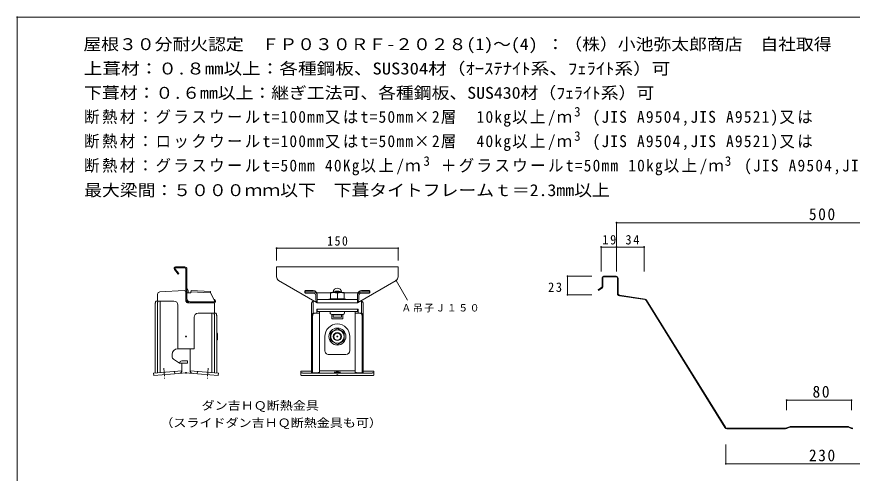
# Model space of a CAD drawing. Units: millimetres, scale not verified. Extents: x -1135 to 2170, y -1086 to 2575.
# Drawn here: x -1135 to -103, y -528 to 35 of the extents above; entities that cross this region are included whole.
import ezdxf
from ezdxf.enums import TextEntityAlignment as Align

# ---------------------------------------------------------------- set-up
doc = ezdxf.new("R2010")
doc.units = ezdxf.units.MM
doc.header["$LTSCALE"] = 2
doc.header["$PDMODE"] = 32
doc.header["$PDSIZE"] = 1
doc.linetypes.add('CHAIN1', pattern=[8, 5, -1, 1, -1])
doc.linetypes.add('DOUBLE_CHAIN1', pattern=[8.8, 5, -1, 0.6, -0.6, 0.6, -1])
doc.layers.add('0-1', color=4, linetype='Continuous', lineweight=18)
doc.styles.add('ＭＳ ゴシック', font='')
doc.styles.get('ＭＳ ゴシック').set_extended_font_data('MS Gothic')

msp = doc.modelspace()

# ---------------------------------------------------------------- linework, layer by layer
at = {"layer": '0-1', "color": 2}
for p, q in [((-1134.243, -1085.885), (-1134.243, 34.121)), ((-1134.243, 34.121), (442.646, 34.121))]:
    msp.add_line(p, q, dxfattribs=at)
at = {"layer": '0-1', "color": 7}
for p, q in [((-394.372, -219.379), (105.628, -219.379)), ((-394.372, -219.379), (-394.372, -279.379)), ((-813.943, -265.888), (-813.943, -250.888)), ((-813.943, -250.888), (-663.943, -250.888)), ((-663.943, -265.888), (-663.943, -250.888)), ((-413.372, -279.379), (-413.372, -249.379)), ((-413.372, -249.379), (-360.372, -249.379)), ((-360.372, -249.379), (-360.372, -279.379)), ((-454.792, -285.342), (-424.792, -285.342)), ((-454.792, -308.342), (-454.792, -285.342)), ((-666.443, -290.563), (-652.384, -314.912)), ((-960.796, -307.668), (-960.796, -315.987)), ((-927.901, -303.098), (-957.953, -304.672)), ((-925.796, -305.095), (-925.796, -315.987)), ((-424.792, -308.342), (-454.792, -308.342)), ((-963.685, -318.987), (-963.685, -404.566)), ((-960.796, -315.987), (-962.417, -315.987)), ((-960.966, -318.987), (-960.966, -404.352)), ((-940.796, -315.987), (-960.796, -315.987)), ((-957.796, -315.987), (-957.796, -404.103)), ((-890.596, -317.987), (-923.796, -317.987)), ((-890.796, -317.987), (-890.796, -330.987)), ((-770.741, -318.987), (-770.741, -333.987)), ((-768.943, -331.165), (-768.943, -315.785)), ((-708.943, -331.165), (-708.943, -315.785)), ((-935.796, -320.987), (-935.796, -374.987)), ((-764.443, -330.987), (-764.443, -325.987)), ((-764.443, -325.987), (-713.443, -325.987)), ((-763.943, -325.987), (-763.943, -328.987)), ((-763.943, -328.987), (-713.943, -328.987)), ((-760.943, -328.987), (-760.943, -404.103)), ((-747.943, -329.987), (-747.943, -330.487)), ((-729.943, -329.987), (-729.943, -330.487)), ((-716.943, -328.987), (-716.943, -404.103)), ((-713.943, -325.987), (-713.943, -328.987)), ((-713.443, -330.987), (-713.443, -325.987)), ((-915.796, -335.987), (-915.796, -374.987)), ((-890.796, -330.987), (-910.796, -330.987)), ((-893.796, -404.103), (-893.796, -330.987)), ((-890.796, -330.987), (-889.176, -330.987)), ((-890.627, -333.987), (-890.627, -404.352)), ((-887.908, -333.987), (-887.908, -404.566)), ((-770.741, -333.987), (-770.741, -404.352)), ((-769.473, -333.987), (-769.473, -404.566)), ((-768.022, -330.987), (-768.943, -330.987)), ((-760.943, -330.987), (-768.022, -330.987)), ((-745.943, -332.487), (-731.943, -332.487)), ((-745.843, -337.987), (-745.843, -332.487)), ((-732.043, -337.987), (-745.843, -337.987)), ((-743.943, -335.787), (-743.943, -332.787)), ((-733.943, -332.787), (-743.943, -332.787)), ((-733.943, -335.787), (-743.943, -335.787)), ((-733.943, -335.787), (-733.943, -332.787)), ((-732.043, -337.987), (-732.043, -332.487)), ((-716.943, -330.987), (-709.865, -330.987)), ((-709.865, -330.987), (-708.943, -330.987)), ((-708.414, -333.987), (-708.414, -404.566)), ((-738.943, -349.972), (-747.443, -354.88)), ((-738.943, -349.972), (-730.443, -354.88)), ((-887.908, -355.537), (-887.546, -355.537)), ((-754.443, -359.787), (-754.443, -376.899)), ((-747.443, -354.88), (-747.443, -364.695)), ((-730.443, -354.88), (-730.443, -364.695)), ((-723.443, -359.787), (-723.443, -376.899)), ((-887.908, -364.398), (-886.796, -363.287)), ((-887.908, -364.037), (-887.546, -364.037)), ((-738.943, -369.602), (-747.443, -364.695)), ((-730.443, -364.695), (-738.943, -369.602)), ((-935.796, -374.987), (-935.996, -374.987)), ((-915.796, -374.987), (-935.796, -374.987)), ((-920.796, -374.987), (-920.796, -401.289)), ((-942.796, -381.787), (-942.796, -384.994)), ((-941.391, -387.644), (-933.796, -392.787)), ((-930.796, -389.787), (-923.796, -389.787)), ((-923.796, -389.787), (-923.796, -392.787)), ((-749.443, -381.899), (-728.443, -381.899)), ((-965.823, -404.734), (-930.857, -401.983)), ((-933.796, -392.787), (-923.796, -392.787)), ((-930.796, -392.787), (-930.796, -401.289)), ((-885.769, -404.734), (-920.736, -401.983)), ((-716.943, -402.214), (-760.943, -402.214)), ((-965.823, -404.734), (-965.588, -407.725)), ((-965.588, -407.725), (-934.482, -405.277)), ((-939.903, -402.695), (-939.668, -405.685)), ((-911.689, -402.695), (-911.924, -405.685)), ((-783.943, -402.663), (-783.943, -407.49)), ((-770.741, -402.428), (-780.943, -402.428)), ((-696.943, -404.734), (-780.943, -404.734)), ((-696.943, -407.725), (-780.943, -407.725)), ((-770.741, -404.352), (-769.473, -404.566)), ((-769.473, -404.566), (-762.676, -404.317)), ((-708.414, -404.566), (-715.211, -404.317)), ((-707.146, -404.352), (-708.414, -404.566)), ((-707.146, -402.428), (-696.943, -402.428)), ((-693.943, -402.663), (-693.943, -407.49)), ((-184.372, -438.277), (-104.372, -438.277)), ((-184.372, -450.464), (-184.372, -438.277)), ((-104.372, -450.464), (-104.372, -438.277)), ((-259.372, -516.799), (-259.372, -492.799)), ((-29.372, -516.799), (-259.372, -516.799))]:
    msp.add_line(p, q, dxfattribs=at)
at = {"layer": '0-1', "lineweight": 9}
for p, q in [((-935.501, -282.789), (-940.128, -277.273)), ((-934.581, -282.017), (-939.209, -276.501)), ((-938.618, -273.987), (-927.296, -273.987)), ((-938.618, -275.187), (-927.296, -275.187)), ((-925.796, -276.687), (-925.796, -306.187)), ((-924.596, -276.687), (-924.596, -312.787)), ((-813.943, -286.233), (-813.943, -273.987)), ((-663.943, -273.987), (-813.943, -273.987)), ((-663.943, -286.233), (-663.943, -273.987)), ((-935.501, -282.789), (-934.581, -282.017)), ((-925.796, -289.12), (-924.596, -289.12)), ((-811.443, -290.563), (-763.943, -317.987)), ((-666.443, -290.563), (-713.943, -317.987)), ((-924.596, -299.987), (-923.123, -302.934)), ((-924.596, -305.987), (-920.706, -305.987)), ((-922.996, -303.471), (-922.996, -305.987)), ((-919.603, -303.049), (-919.707, -305.04)), ((-919.687, -304.647), (-895.72, -305.903)), ((-919.603, -303.049), (-895.636, -304.305)), ((-895.636, -304.305), (-895.72, -305.903)), ((-890.596, -315.187), (-895.72, -305.903)), ((-778.943, -303.549), (-778.943, -305.464)), ((-768.803, -303.049), (-778.443, -303.049)), ((-778.243, -304.567), (-768.543, -304.567)), ((-768.543, -306.164), (-778.243, -306.164)), ((-765.543, -309.164), (-765.543, -314.687)), ((-747.443, -305.987), (-764.339, -305.987)), ((-763.943, -313.987), (-763.943, -307.908)), ((-747.193, -305.287), (-747.443, -305.537)), ((-747.443, -313.287), (-747.443, -305.537)), ((-747.193, -305.287), (-730.693, -305.287)), ((-743.943, -305.287), (-743.943, -304.987)), ((-743.793, -305.287), (-743.193, -304.687)), ((-743.193, -304.687), (-734.693, -304.687)), ((-743.193, -304.687), (-743.193, -305.287)), ((-740.743, -303.987), (-737.143, -303.987)), ((-738.943, -313.287), (-738.943, -306.191)), ((-734.693, -304.687), (-734.093, -305.287)), ((-734.693, -304.687), (-734.693, -305.287)), ((-733.943, -305.287), (-733.943, -304.987)), ((-730.693, -305.287), (-730.443, -305.537)), ((-730.443, -313.287), (-730.443, -305.537)), ((-713.547, -305.987), (-730.443, -305.987)), ((-713.943, -313.987), (-713.943, -307.908)), ((-712.343, -309.164), (-712.343, -314.687)), ((-699.643, -304.567), (-709.343, -304.567)), ((-709.343, -306.164), (-699.643, -306.164)), ((-699.443, -303.049), (-709.096, -303.049)), ((-698.943, -303.549), (-698.943, -305.464)), ((-920.596, -316.787), (-890.596, -316.787)), ((-891.424, -313.687), (-891.396, -313.687)), ((-890.596, -315.187), (-890.596, -316.787)), ((-889.396, -315.687), (-889.396, -316.787)), ((-764.682, -316.787), (-763.943, -316.787)), ((-763.943, -317.987), (-763.943, -313.987)), ((-763.943, -313.987), (-713.943, -313.987)), ((-763.81, -317.987), (-713.943, -317.987)), ((-747.443, -313.287), (-730.443, -313.287)), ((-728.462, -313.987), (-728.443, -313.796)), ((-713.943, -317.987), (-713.943, -313.987)), ((-713.204, -316.787), (-713.943, -316.787))]:
    msp.add_line(p, q, dxfattribs=at)
at = {"layer": '0-1', "color": 3}
for p, q in [((-411.872, -298.106), (-411.872, -287.342)), ((-411.072, -298.106), (-411.072, -287.342)), ((-409.872, -285.342), (-394.872, -285.342)), ((-409.872, -286.142), (-394.872, -286.142)), ((-393.172, -306.723), (-393.172, -287.842)), ((-392.372, -306.723), (-392.372, -287.842)), ((-412.284, -298.915), (-416.917, -302.282)), ((-416.917, -302.282), (-416.446, -302.928)), ((-411.814, -299.562), (-416.446, -302.928)), ((-390.672, -308.7), (-359.135, -313.489)), ((-359.256, -314.28), (-390.792, -309.491)), ((-260.639, -472.11), (-357.853, -315.209)), ((-357.172, -314.789), (-259.958, -471.691)), ((-258.255, -472.642), (-185.913, -472.642)), ((-258.255, -473.442), (-185.913, -473.442)), ((-184.427, -472.355), (-180.858, -470.928)), ((-184.13, -473.099), (-180.56, -471.671)), ((-179.372, -470.642), (-144.372, -470.642)), ((-179.372, -471.442), (-144.372, -471.442)), ((-109.372, -470.642), (-144.372, -470.642)), ((-109.372, -471.442), (-144.372, -471.442)), ((-104.614, -473.099), (-108.184, -471.671)), ((-104.317, -472.355), (-107.886, -470.928))]:
    msp.add_line(p, q, dxfattribs=at)
at = {"layer": '0-1', "color": 7, "linetype": 'CHAIN1'}
for p, q in [((-953.256, -398.73), (-952.236, -411.69)), ((-898.337, -398.73), (-899.357, -411.69))]:
    msp.add_line(p, q, dxfattribs=at)
at = {"layer": '0-1', "color": 7, "linetype": 'DOUBLE_CHAIN1'}
for p in [(-934.482, -405.277), (-917.11, -405.277)]:
    msp.add_line(p, (-925.796, -404.594), dxfattribs=at)
at = {"layer": '0-1', "color": 7}
for points in [[(-962.417, -315.987), (-962.541, -316.002), (-962.664, -316.045), (-962.785, -316.116), (-962.902, -316.215), (-963.015, -316.341), (-963.121, -316.493), (-963.221, -316.668), (-963.313, -316.866), (-963.397, -317.084), (-963.471, -317.32), (-963.535, -317.573), (-963.588, -317.839), (-963.63, -318.116), (-963.66, -318.402), (-963.679, -318.693), (-963.685, -318.987)], [(-959.698, -315.987), (-959.822, -316.002), (-959.945, -316.045), (-960.066, -316.116), (-960.183, -316.215), (-960.296, -316.341), (-960.402, -316.493), (-960.502, -316.668), (-960.594, -316.866), (-960.678, -317.084), (-960.752, -317.32), (-960.816, -317.573), (-960.869, -317.839), (-960.911, -318.116), (-960.941, -318.402), (-960.96, -318.693), (-960.966, -318.987)], [(-768.943, -316.165), (-769.136, -316.251), (-769.323, -316.353), (-769.501, -316.471), (-769.671, -316.603), (-769.832, -316.749), (-769.982, -316.908), (-770.12, -317.08), (-770.246, -317.263), (-770.359, -317.455), (-770.459, -317.657), (-770.544, -317.867), (-770.614, -318.083), (-770.669, -318.304), (-770.709, -318.53), (-770.732, -318.758), (-770.741, -318.987)], [(-707.146, -318.987), (-707.154, -318.758), (-707.178, -318.53), (-707.217, -318.304), (-707.273, -318.083), (-707.343, -317.867), (-707.428, -317.657), (-707.527, -317.455), (-707.64, -317.263), (-707.766, -317.08), (-707.905, -316.908), (-708.054, -316.749), (-708.215, -316.603), (-708.385, -316.471), (-708.564, -316.353), (-708.75, -316.251), (-708.943, -316.165)], [(-707.146, -318.987), (-707.146, -333.987), (-707.146, -404.352)], [(-890.627, -333.987), (-890.633, -333.693), (-890.651, -333.402), (-890.681, -333.116), (-890.723, -332.839), (-890.776, -332.573), (-890.84, -332.32), (-890.915, -332.084), (-890.998, -331.866), (-891.09, -331.668), (-891.19, -331.493), (-891.297, -331.341), (-891.409, -331.216), (-891.526, -331.116), (-891.647, -331.045), (-891.77, -331.002), (-891.895, -330.987)], [(-887.908, -333.987), (-887.914, -333.693), (-887.932, -333.402), (-887.962, -333.116), (-888.004, -332.839), (-888.058, -332.573), (-888.121, -332.32), (-888.196, -332.084), (-888.279, -331.866), (-888.371, -331.668), (-888.471, -331.493), (-888.578, -331.341), (-888.69, -331.216), (-888.807, -331.116), (-888.928, -331.045), (-889.051, -331.002), (-889.176, -330.987)], [(-768.022, -330.987), (-768.288, -331.002), (-768.552, -331.045), (-768.811, -331.116), (-769.062, -331.216), (-769.303, -331.342), (-769.532, -331.493), (-769.747, -331.668), (-769.944, -331.866), (-770.123, -332.084), (-770.282, -332.321), (-770.42, -332.573), (-770.533, -332.839), (-770.623, -333.116), (-770.688, -333.402), (-770.728, -333.693), (-770.741, -333.987)], [(-766.754, -330.987), (-767.02, -331.002), (-767.284, -331.045), (-767.543, -331.116), (-767.794, -331.216), (-768.035, -331.342), (-768.264, -331.493), (-768.479, -331.668), (-768.676, -331.866), (-768.856, -332.084), (-769.014, -332.321), (-769.152, -332.573), (-769.266, -332.839), (-769.356, -333.116), (-769.42, -333.402), (-769.46, -333.693), (-769.473, -333.987)], [(-708.414, -333.987), (-708.427, -333.693), (-708.466, -333.402), (-708.531, -333.116), (-708.621, -332.839), (-708.735, -332.573), (-708.872, -332.321), (-709.031, -332.084), (-709.21, -331.866), (-709.408, -331.668), (-709.622, -331.493), (-709.851, -331.342), (-710.092, -331.216), (-710.343, -331.116), (-710.602, -331.045), (-710.866, -331.002), (-711.133, -330.987)], [(-707.146, -333.987), (-707.159, -333.693), (-707.198, -333.402), (-707.263, -333.116), (-707.353, -332.839), (-707.467, -332.573), (-707.604, -332.321), (-707.763, -332.084), (-707.942, -331.866), (-708.14, -331.668), (-708.354, -331.493), (-708.583, -331.342), (-708.824, -331.216), (-709.075, -331.116), (-709.335, -331.045), (-709.599, -331.002), (-709.865, -330.987)], [(-887.908, -355.176), (-886.796, -356.287), (-886.796, -363.287)], [(-885.769, -404.734), (-886.005, -407.725), (-917.11, -405.277)], [(-780.943, -402.428), (-781.237, -402.429), (-781.529, -402.432), (-781.814, -402.438), (-782.091, -402.446), (-782.357, -402.456), (-782.61, -402.468), (-782.846, -402.481), (-783.064, -402.497), (-783.262, -402.514), (-783.438, -402.533), (-783.589, -402.552), (-783.715, -402.573), (-783.814, -402.595), (-783.886, -402.617), (-783.929, -402.64), (-783.943, -402.663)], [(-783.943, -404.499), (-783.929, -404.522), (-783.886, -404.545), (-783.814, -404.568), (-783.715, -404.589), (-783.589, -404.61), (-783.438, -404.63), (-783.262, -404.649), (-783.064, -404.666), (-782.846, -404.681), (-782.61, -404.695), (-782.357, -404.707), (-782.091, -404.717), (-781.814, -404.724), (-781.529, -404.73), (-781.237, -404.733), (-780.943, -404.734)], [(-783.943, -407.49), (-783.929, -407.513), (-783.886, -407.536), (-783.814, -407.558), (-783.715, -407.58), (-783.589, -407.601), (-783.438, -407.621), (-783.262, -407.639), (-783.064, -407.656), (-782.846, -407.672), (-782.61, -407.686), (-782.357, -407.698), (-782.091, -407.707), (-781.814, -407.715), (-781.529, -407.721), (-781.237, -407.724), (-780.943, -407.725)], [(-762.676, -404.317), (-762.486, -404.309), (-762.304, -404.301), (-762.13, -404.291), (-761.965, -404.28), (-761.81, -404.269), (-761.666, -404.257), (-761.534, -404.244), (-761.413, -404.23), (-761.305, -404.215), (-761.211, -404.2), (-761.13, -404.185), (-761.063, -404.169), (-761.011, -404.153), (-760.973, -404.136), (-760.951, -404.12), (-760.943, -404.103)], [(-716.943, -404.103), (-716.936, -404.12), (-716.913, -404.136), (-716.876, -404.153), (-716.823, -404.169), (-716.757, -404.185), (-716.676, -404.2), (-716.581, -404.215), (-716.473, -404.23), (-716.353, -404.244), (-716.22, -404.257), (-716.076, -404.269), (-715.921, -404.28), (-715.756, -404.291), (-715.583, -404.301), (-715.4, -404.309), (-715.211, -404.317)], [(-693.943, -402.663), (-693.958, -402.64), (-694.001, -402.617), (-694.072, -402.595), (-694.172, -402.573), (-694.297, -402.552), (-694.449, -402.533), (-694.624, -402.514), (-694.822, -402.497), (-695.04, -402.481), (-695.277, -402.468), (-695.529, -402.456), (-695.795, -402.446), (-696.073, -402.438), (-696.358, -402.432), (-696.649, -402.429), (-696.943, -402.428)], [(-696.943, -404.734), (-696.649, -404.733), (-696.358, -404.73), (-696.073, -404.724), (-695.795, -404.717), (-695.529, -404.707), (-695.277, -404.695), (-695.04, -404.681), (-694.822, -404.666), (-694.624, -404.649), (-694.449, -404.63), (-694.297, -404.61), (-694.172, -404.589), (-694.072, -404.568), (-694.001, -404.545), (-693.958, -404.522), (-693.943, -404.499)], [(-696.943, -407.725), (-696.649, -407.724), (-696.358, -407.721), (-696.073, -407.715), (-695.795, -407.707), (-695.529, -407.698), (-695.277, -407.686), (-695.04, -407.672), (-694.822, -407.656), (-694.624, -407.639), (-694.449, -407.621), (-694.297, -407.601), (-694.172, -407.58), (-694.072, -407.558), (-694.001, -407.536), (-693.958, -407.513), (-693.943, -407.49)]]:
    msp.add_lwpolyline(points, dxfattribs=at)
at = {"layer": '0-1', "lineweight": 9}
for points in [[(-749.425, -313.987), (-749.443, -313.796), (-744.37, -313.296)], [(-749.443, -313.796), (-728.443, -313.796), (-733.517, -313.296)]]:
    msp.add_lwpolyline(points, dxfattribs=at)
at = {"layer": '0-1', "color": 7}
msp.add_lwpolyline([(-734.943, -403.715), (-735.248, -403.595), (-736.115, -403.493), (-737.413, -403.425), (-738.943, -403.401), (-740.474, -403.425), (-741.772, -403.493), (-742.639, -403.595), (-742.943, -403.715), (-742.639, -403.835), (-741.772, -403.936), (-740.474, -404.005), (-738.943, -404.028), (-737.413, -404.005), (-736.115, -403.936), (-735.248, -403.835)], close=True, dxfattribs=at)
for radius in [10.5, 8.25, 5, 4.25]:
    msp.add_circle((-738.943, -359.787), radius, dxfattribs=at)
at = {"layer": '0-1', "lineweight": 9}
for centre, radius, start, end in [((-938.596, -275.987), 2, 90, 219.99799), ((-938.596, -275.987), 0.8, 90, 219.99799), ((-927.296, -276.687), 2.7, 0, 90), ((-927.296, -276.687), 1.5, 0, 90), ((-808.943, -286.233), 5, 180, 240), ((-668.943, -286.233), 5, 300, 0), ((-924.196, -303.471), 1.2, 0, 26.56499), ((-920.706, -304.987), 1, 270, 357), ((-778.443, -303.549), 0.5, 90, 180), ((-778.243, -303.867), 0.7, 180, 270), ((-778.243, -305.464), 0.7, 180, 270), ((-768.803, -307.908), 4.859, 0, 90), ((-768.543, -309.164), 4.598, 0, 90), ((-768.543, -309.164), 3, 0, 90), ((-743.193, -319.598), 14.065, 72.41199, 107.588), ((-738.943, -304.987), 5, 0, 180), ((-740.743, -305.187), 1.2, 90, 155.377), ((-734.693, -319.598), 14.065, 72.41199, 107.588), ((-737.143, -305.187), 1.2, 24.62299, 90), ((-709.084, -307.908), 4.859, 90, 180), ((-709.343, -309.164), 4.598, 90, 180), ((-709.343, -309.164), 3, 90, 180), ((-699.643, -303.867), 0.7, 270, 0), ((-699.643, -305.464), 0.7, 270, 0), ((-699.443, -303.549), 0.5, 0, 90), ((-920.596, -312.787), 5.2, 180, 270), ((-920.596, -312.787), 4, 180, 270), ((-891.396, -315.687), 2, 0, 90), ((-890.596, -316.787), 1.2, 270, 0), ((-764.682, -311.787), 5, 239.99998, 269.99998), ((-763.443, -314.687), 2.1, 180, 256.226), ((-744.193, -315.087), 1.8, 90, 95.62799), ((-733.693, -315.087), 1.8, 84.37199, 90), ((-714.443, -314.687), 2.1, 283.77399, 0), ((-713.204, -311.787), 5, 270, 300)]:
    msp.add_arc(centre, radius, start, end, dxfattribs=at)
at = {"layer": '0-1', "color": 3}
for centre, radius, start, end in [((-409.872, -287.342), 2, 89.99998, 179.99998), ((-409.872, -287.342), 1.2, 89.99998, 179.99998), ((-394.872, -287.842), 2.5, 0, 89.99998), ((-394.872, -287.842), 1.7, 0, 89.99998), ((-412.872, -298.106), 1, 306.00797, 0), ((-412.872, -298.106), 1.8, 306.00797, 0), ((-390.372, -306.723), 2.8, 179.99997, 261.36423), ((-390.372, -306.723), 2, 179.99997, 261.36423), ((-359.556, -316.258), 2, 31.63464, 81.36563), ((-359.556, -316.258), 2.8, 31.63464, 81.36563), ((-258.255, -470.642), 2.8, 211.63541, 270), ((-258.255, -470.642), 2, 211.63541, 270), ((-185.913, -468.642), 4, 270, 291.80141), ((-185.913, -468.642), 4.8, 270, 291.80141), ((-179.372, -474.642), 4, 89.99998, 111.80139), ((-179.372, -474.642), 3.2, 89.99998, 111.80139), ((-109.372, -474.642), 4, 68.19859, 90), ((-109.372, -474.642), 3.2, 68.19859, 90), ((-102.831, -468.642), 4.8, 248.19858, 269.99998), ((-102.831, -468.642), 4, 248.19858, 269.99998)]:
    msp.add_arc(centre, radius, start, end, dxfattribs=at)
at = {"layer": '0-1', "color": 7}
for centre, radius, start, end in [((-957.796, -307.668), 3, 92.99998, 179.99998), ((-927.796, -305.095), 2, 0, 92.99998), ((-940.796, -320.987), 5, 0, 89.99998), ((-923.796, -315.987), 2, 179.99997, 269.99998), ((-746.943, -329.987), 1, 89.99998, 179.99998), ((-730.943, -329.987), 1, 0, 89.99998), ((-910.796, -335.987), 5, 89.99998, 179.99998), ((-745.943, -330.487), 2, 179.99997, 269.99998), ((-731.943, -330.487), 2, 270, 0), ((-738.943, -359.787), 15.5, 0, 179.99997), ((-935.996, -381.787), 6.8, 89.99998, 179.99998), ((-749.443, -376.899), 5, 179.99997, 269.99998), ((-728.443, -376.899), 5, 270, 0), ((-939.596, -384.994), 3.2, 179.99997, 235.89296), ((-930.796, -392.787), 3, 89.99998, 179.99998), ((-934.796, -401.289), 4, 274.5, 0), ((-916.796, -401.289), 4, 179.99997, 265.49998)]:
    msp.add_arc(centre, radius, start, end, dxfattribs=at)
at = {"layer": '0-1', "color": 3}
for p in [(-1134.243, 34.121), (-394.372, -219.379), (-813.943, -250.888), (-663.943, -250.888), (-413.372, -249.379), (-394.372, -249.379), (-360.372, -249.379), (-454.792, -285.342), (-454.792, -308.342), (-925.796, -359.787), (-738.943, -407.487), (-184.372, -438.277), (-104.372, -438.277), (-259.372, -516.799)]:
    msp.add_point(p, dxfattribs=at)
at = {"layer": '0-1', "color": 7}
for p in [(-666.443, -290.563), (-738.943, -359.787), (-925.796, -404.594)]:
    msp.add_point(p, dxfattribs=at)

# ---------------------------------------------------------------- texts
at = {"layer": '0-1', "color": 2, "style": 'ＭＳ ゴシック'}
for s, height, width, p in [('屋根３０分耐火認定\u3000ＦＰ０３０ＲＦ-２０２８(1)～(4) ：（株）小池弥太郎商店\u3000自社取得', 14.66, 1.1, (-1052.46, -10.983)), ('上葺材：０.８mm以上：各種鋼板、SUS304材（ｵｰｽﾃﾅｲﾄ系、ﾌｪﾗｲﾄ系）可', 14.66, 1.15, (-1051.96, -40.983)), ('下葺材：０.６mm以上：継ぎ工法可、各種鋼板、SUS430材（ﾌｪﾗｲﾄ系）可', 14.66, 1.1, (-1051.46, -70.983)), ('最大梁間：５０００ｍｍ以下\u3000下葺タイトフレームｔ＝2.3mm以上', 14.66, 1.1, (-1051.46, -190.984)), ('ダン吉ＨＱ断熱金具', 10.26, 1.15, (-906.571, -453.101)), ('（スライドダン吉ＨＱ断熱金具も可）', 10.26, 1.15, (-957.459, -474.413))]:
    msp.add_text(s, height=height, dxfattribs=dict(at, width=width)).set_placement(p, align=Align.BOTTOM_LEFT)
for p in [(-446.679, -91.874), (-446.679, -121.874), (-632.688, -152.709), (-260.671, -152.709)]:
    msp.add_text('3', height=11.73, dxfattribs=at).set_placement(p, align=Align.BOTTOM_LEFT)
at = {"layer": '0-1', "color": 2, "attachment_point": 7, "style": 'ＭＳ ゴシック'}
for s, insert, char_height in [('\\T1.16;\\W0.95;断熱材：グラスウールt=100mm又はt=50mm×2層\u300010kg以上/ｍ\u3000(JIS\\~A9504,JIS\\~A9521)又は', (-1051.46, -100.984), 14.66), ('\\T1.16;\\W0.95;断熱材：ロックウールt=100mm又はt=50mm×2層\u300040kg以上/ｍ\u3000(JIS\\~A9504,JIS\\~A9521)又は', (-1051.46, -130.984), 14.66), ('\\T1.16;\\W0.95;断熱材：グラスウールt=50mm\\~40Kg以上/ｍ\u3000＋グラスウールt=50mm\\~10kg以上/ｍ\\~\\~(JIS\\~A9504,JIS\\~A9521)', (-1051.46, -160.984), 14.66), ('\\T1.21;\\W0.95;500', (-156.872, -216.38), 14.66), ('\\T1.27;\\W0.9;150', (-751.443, -247.888), 11.73), ('\\T1.27;\\W0.95;19', (-411.872, -246.379), 11.73), ('\\T1.27;\\W0.95;34', (-383.372, -246.379), 11.73), ('\\T1.17;Ａ吊子Ｊ１５０', (-659.775, -329.884), 8.798), ('\\T1.21;\\W0.95;80', (-152.372, -435.277), 14.66), ('\\T1.21;\\W0.95;230', (-156.872, -513.8), 14.66)]:
    msp.add_mtext(s, dxfattribs=dict(at, insert=insert, char_height=char_height))
at = {"layer": '0-1', "color": 2, "insert": (-478.832, -304.898), "char_height": 11.73, "attachment_point": 7, "rotation": 359.999, "style": 'ＭＳ ゴシック'}
msp.add_mtext('\\T1.27;\\W0.95;23', dxfattribs=at)

doc.saveas('drawing.dxf')
